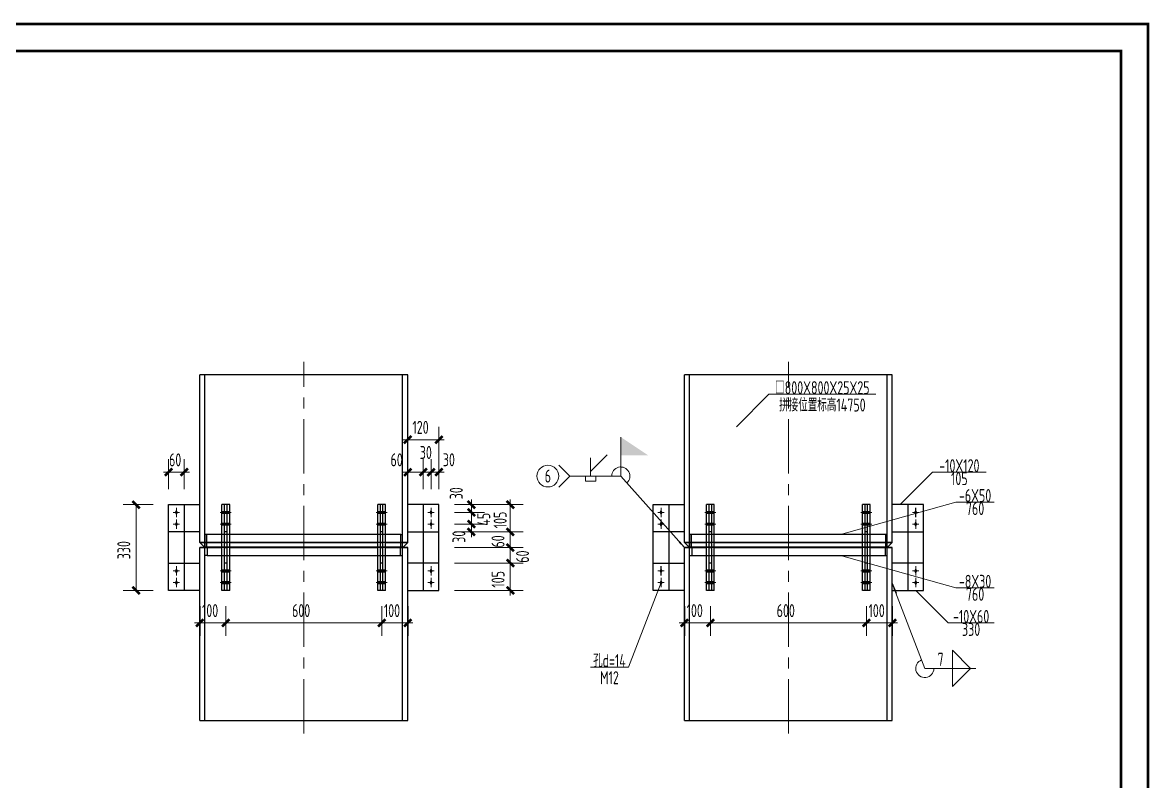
# Model space of a CAD drawing. Extents: x 31132 to 885236, y 345273 to 1212165.
# Drawn here: x 410555 to 436574, y 425438 to 442955 of the extents above; entities that cross this region are included whole.
import ezdxf
from ezdxf.enums import TextEntityAlignment as Align

# ---------------------------------------------------------------- set-up
doc = ezdxf.new("R2010")
doc.units = 0
doc.header["$LTSCALE"] = 1000
doc.linetypes.add('CENTER', pattern=[2, 1.25, -0.25, 0.25, -0.25])
doc.layers.get('0').update_dxf_attribs({"linetype": 'CONTINUOUS'})
doc.layers.add('AXIS', color=253, linetype='CENTER')
doc.layers.add('TK', color=4, linetype='CONTINUOUS')
doc.styles.add('StTextStyle', font='yjkeng.shx', dxfattribs={"width": 0.7, "height": 250, "bigfont": 'yjkchn.shx'})
doc.styles.add('StTextStyleDim', font='yjkeng.shx', dxfattribs={"width": 0.7, "height": 50, "bigfont": 'yjkchn.shx'})

msp = doc.modelspace()

# ---------------------------------------------------------------- linework, layer by layer
at = {"color": 4, "linetype": 'ByBlock'}
for p, q in [((414647.56, 430956.86), (414647.56, 434826.86)), ((419447.56, 434826.86), (414647.56, 434826.86)), ((414767.56, 430848.86), (414767.56, 434826.86)), ((419327.56, 430848.86), (419327.56, 434826.86)), ((419447.56, 430956.86), (419447.56, 434826.86)), ((425837.56, 430956.86), (425837.56, 434826.86)), ((430637.56, 434826.86), (425837.56, 434826.86)), ((425957.56, 430848.86), (425957.56, 434826.86)), ((430517.56, 430848.86), (430517.56, 434826.86)), ((430637.56, 430956.86), (430637.56, 434826.86)), ((419447.56, 432186.86), (419447.56, 433626.86)), ((419447.56, 432186.86), (419447.56, 432876.86)), ((413927.56, 429846.86), (413927.56, 431826.86)), ((413927.56, 431826.86), (414287.56, 431826.86)), ((414287.56, 431826.86), (414287.56, 429846.86)), ((414287.56, 431826.86), (414647.56, 431826.86)), ((415217.56, 431826.86), (415157.56, 431826.86)), ((415157.56, 429846.86), (415157.56, 431826.86)), ((415217.56, 429846.86), (415217.56, 431826.86)), ((415277.56, 431826.86), (415217.56, 431826.86)), ((415337.56, 431826.86), (415277.56, 431826.86)), ((415277.56, 429846.86), (415277.56, 431826.86)), ((415337.56, 429846.86), (415337.56, 431826.86)), ((418817.56, 431826.86), (418757.56, 431826.86)), ((418757.56, 429846.86), (418757.56, 431826.86)), ((418817.56, 429846.86), (418817.56, 431826.86)), ((418877.56, 431826.86), (418817.56, 431826.86)), ((418937.56, 431826.86), (418877.56, 431826.86)), ((418877.56, 429846.86), (418877.56, 431826.86)), ((418937.56, 429846.86), (418937.56, 431826.86)), ((419807.56, 431826.86), (419447.56, 431826.86)), ((420167.56, 431826.86), (419807.56, 431826.86)), ((419807.56, 431826.86), (419807.56, 429846.86)), ((420167.56, 429846.86), (420167.56, 431826.86)), ((425117.56, 429846.86), (425117.56, 431826.86)), ((425117.56, 431826.86), (425477.56, 431826.86)), ((425477.56, 431826.86), (425477.56, 429846.86)), ((425477.56, 431826.86), (425837.56, 431826.86)), ((426407.56, 431826.86), (426347.56, 431826.86)), ((426347.56, 429846.86), (426347.56, 431826.86)), ((426407.56, 429846.86), (426407.56, 431826.86)), ((426467.56, 431826.86), (426407.56, 431826.86)), ((426527.56, 431826.86), (426467.56, 431826.86)), ((426467.56, 429846.86), (426467.56, 431826.86)), ((426527.56, 429846.86), (426527.56, 431826.86)), ((430007.56, 431826.86), (429947.56, 431826.86)), ((429947.56, 429846.86), (429947.56, 431826.86)), ((430007.56, 429846.86), (430007.56, 431826.86)), ((430067.56, 431826.86), (430007.56, 431826.86)), ((430127.56, 431826.86), (430067.56, 431826.86)), ((430067.56, 429846.86), (430067.56, 431826.86)), ((430127.56, 429846.86), (430127.56, 431826.86)), ((430997.56, 431826.86), (430637.56, 431826.86)), ((431357.56, 431826.86), (430997.56, 431826.86)), ((430997.56, 431826.86), (430997.56, 429846.86)), ((431177.56, 431538.86), (431177.56, 431754.86)), ((431357.56, 429846.86), (431357.56, 431826.86)), ((414647.56, 431196.86), (413927.56, 431196.86)), ((414647.56, 431196.86), (414287.56, 431196.86)), ((415277.56, 431196.86), (415217.56, 431196.86)), ((418877.56, 431196.86), (418817.56, 431196.86)), ((419447.56, 431196.86), (419807.56, 431196.86)), ((419447.56, 431196.86), (420167.56, 431196.86)), ((425837.56, 431196.86), (425117.56, 431196.86)), ((425837.56, 431196.86), (425477.56, 431196.86)), ((426467.56, 431196.86), (426407.56, 431196.86)), ((430067.56, 431196.86), (430007.56, 431196.86)), ((430637.56, 431196.86), (430997.56, 431196.86)), ((430637.56, 431196.86), (431357.56, 431196.86)), ((414647.56, 430956.86), (414755.56, 430848.86)), ((414647.56, 430956.86), (415157.56, 430956.86)), ((419447.56, 430956.86), (414647.56, 430956.86)), ((414803.56, 431136.86), (414767.56, 431136.86)), ((414767.56, 431136.86), (414767.56, 430836.86)), ((414803.56, 431136.86), (414803.56, 430836.86)), ((419291.56, 431136.86), (414803.56, 431136.86)), ((415217.56, 430956.86), (415277.56, 430956.86)), ((415337.56, 430956.86), (418757.56, 430956.86)), ((418817.56, 430956.86), (418877.56, 430956.86)), ((418937.56, 430956.86), (419447.56, 430956.86)), ((419291.56, 431136.86), (419327.56, 431136.86)), ((419291.56, 430836.86), (419291.56, 431136.86)), ((419327.56, 430836.86), (419327.56, 431136.86)), ((419339.56, 430848.86), (419447.56, 430956.86)), ((425837.56, 430836.86), (425677.91, 431016.06)), ((425837.56, 430956.86), (425945.56, 430848.86)), ((425837.56, 430956.86), (426347.56, 430956.86)), ((430637.56, 430956.86), (425837.56, 430956.86)), ((430517.56, 431136.86), (425957.56, 431136.86)), ((425957.56, 431136.86), (425957.56, 430836.86)), ((425993.56, 431136.86), (425993.56, 430836.86)), ((426407.56, 430956.86), (426467.56, 430956.86)), ((426527.56, 430956.86), (429947.56, 430956.86)), ((430007.56, 430956.86), (430067.56, 430956.86)), ((430127.56, 430956.86), (430637.56, 430956.86)), ((430481.56, 431136.86), (430481.56, 430836.86)), ((430517.56, 430836.86), (430517.56, 431136.86)), ((430637.56, 430956.86), (430529.56, 430848.86)), ((414647.56, 426846.86), (414647.56, 430836.86)), ((414647.56, 430836.86), (415157.56, 430836.86)), ((419447.56, 430836.86), (414647.56, 430836.86)), ((414755.56, 430848.86), (415157.56, 430848.86)), ((419339.56, 430848.86), (414755.56, 430848.86)), ((414767.56, 430836.86), (414767.56, 430848.86)), ((414767.56, 426846.86), (414767.56, 430836.86)), ((414815.56, 430656.86), (414767.56, 430656.86)), ((414803.56, 430836.86), (414803.56, 430848.86)), ((414815.56, 430836.86), (414815.56, 430656.86)), ((414815.56, 430656.86), (419279.56, 430656.86)), ((415217.56, 430848.86), (415277.56, 430848.86)), ((415217.56, 430836.86), (415277.56, 430836.86)), ((415337.56, 430848.86), (418757.56, 430848.86)), ((415337.56, 430836.86), (418757.56, 430836.86)), ((418817.56, 430848.86), (418877.56, 430848.86)), ((418817.56, 430836.86), (418877.56, 430836.86)), ((418937.56, 430848.86), (419339.56, 430848.86)), ((418937.56, 430836.86), (419447.56, 430836.86)), ((419279.56, 430656.86), (419279.56, 430836.86)), ((419279.56, 430656.86), (419327.56, 430656.86)), ((419291.56, 430848.86), (419291.56, 430836.86)), ((419327.56, 430848.86), (419327.56, 430836.86)), ((419327.56, 426846.86), (419327.56, 430836.86)), ((419447.56, 426846.86), (419447.56, 430836.86)), ((425837.56, 426846.86), (425837.56, 430836.86)), ((425837.56, 430836.86), (426347.56, 430836.86)), ((430637.56, 430836.86), (425837.56, 430836.86)), ((425945.56, 430848.86), (426347.56, 430848.86)), ((430529.56, 430848.86), (425945.56, 430848.86)), ((425957.56, 430848.86), (425957.56, 430836.86)), ((425957.56, 426846.86), (425957.56, 430836.86)), ((425957.56, 430656.86), (430517.56, 430656.86)), ((426005.56, 430836.86), (426005.56, 430656.86)), ((426407.56, 430848.86), (426467.56, 430848.86)), ((426407.56, 430836.86), (426467.56, 430836.86)), ((426527.56, 430848.86), (429947.56, 430848.86)), ((426527.56, 430836.86), (429947.56, 430836.86)), ((430007.56, 430848.86), (430067.56, 430848.86)), ((430007.56, 430836.86), (430067.56, 430836.86)), ((430127.56, 430848.86), (430529.56, 430848.86)), ((430127.56, 430836.86), (430637.56, 430836.86)), ((430469.56, 430836.86), (430469.56, 430656.86)), ((430517.56, 430836.86), (430517.56, 430848.86)), ((430517.56, 426846.86), (430517.56, 430836.86)), ((430637.56, 426846.86), (430637.56, 430836.86)), ((413927.56, 430476.86), (414647.56, 430476.86)), ((414287.56, 430476.86), (414647.56, 430476.86)), ((415277.56, 430476.86), (415217.56, 430476.86)), ((418877.56, 430476.86), (418817.56, 430476.86)), ((419807.56, 430476.86), (419447.56, 430476.86)), ((420167.56, 430476.86), (419447.56, 430476.86)), ((425117.56, 430476.86), (425837.56, 430476.86)), ((425297.56, 430188.86), (425297.56, 430404.86)), ((425477.56, 430476.86), (425837.56, 430476.86)), ((426467.56, 430476.86), (426407.56, 430476.86)), ((430067.56, 430476.86), (430007.56, 430476.86)), ((430997.56, 430476.86), (430637.56, 430476.86)), ((431357.56, 430476.86), (430637.56, 430476.86)), ((414287.56, 429846.86), (413927.56, 429846.86)), ((414647.56, 429846.86), (414287.56, 429846.86)), ((415217.56, 429846.86), (415157.56, 429846.86)), ((415277.56, 429846.86), (415217.56, 429846.86)), ((415337.56, 429846.86), (415277.56, 429846.86)), ((418817.56, 429846.86), (418757.56, 429846.86)), ((418877.56, 429846.86), (418817.56, 429846.86)), ((418937.56, 429846.86), (418877.56, 429846.86)), ((419447.56, 429846.86), (419807.56, 429846.86)), ((419807.56, 429846.86), (420167.56, 429846.86)), ((425477.56, 429846.86), (425117.56, 429846.86)), ((425837.56, 429846.86), (425477.56, 429846.86)), ((426407.56, 429846.86), (426347.56, 429846.86)), ((426467.56, 429846.86), (426407.56, 429846.86)), ((426527.56, 429846.86), (426467.56, 429846.86)), ((430007.56, 429846.86), (429947.56, 429846.86)), ((430067.56, 429846.86), (430007.56, 429846.86)), ((430127.56, 429846.86), (430067.56, 429846.86)), ((430637.56, 430004.36), (430723.43, 429780.25)), ((430637.56, 429846.86), (430997.56, 429846.86)), ((430997.56, 429846.86), (431357.56, 429846.86)), ((414647.56, 429486.86), (414647.56, 428796.86)), ((419447.56, 429486.86), (419447.56, 428796.86)), ((425837.56, 429486.86), (425837.56, 428796.86)), ((430637.56, 429486.86), (430637.56, 428796.86)), ((414647.56, 426846.86), (419447.56, 426846.86)), ((425837.56, 426846.86), (430637.56, 426846.86))]:
    msp.add_line(p, q, dxfattribs=at)
at = {"color": 4, "linetype": 'ByBlock', "lineweight": 13}
for p, q in [((427037.56, 433626.86), (427787.56, 434376.86)), ((427787.56, 434376.86), (430257.16, 434376.86)), ((420167.56, 432186.86), (420167.56, 433626.86)), ((419447.56, 433326.86), (419327.56, 433326.86)), ((419447.56, 433326.86), (420167.56, 433326.86)), ((420167.56, 433326.86), (420287.56, 433326.86)), ((424367.56, 432486.86), (424367.56, 433386.86)), ((423671.56, 432594.86), (424053.4, 432976.7)), ((413927.56, 432186.86), (413927.56, 432876.86)), ((414287.56, 432186.86), (414287.56, 432876.86)), ((419807.56, 432186.86), (419807.56, 432876.86)), ((419807.56, 432186.86), (419807.56, 432876.86)), ((419987.56, 432186.86), (419987.56, 432876.86)), ((419987.56, 432186.86), (419987.56, 432876.86)), ((420167.56, 432186.86), (420167.56, 432876.86)), ((422937, 432741.42), (423191.56, 432486.86)), ((423671.56, 432486.86), (423671.56, 432906.86)), ((423671.56, 432906.86), (423671.56, 432594.86)), ((413927.56, 432576.86), (413807.56, 432576.86)), ((414287.56, 432576.86), (413927.56, 432576.86)), ((414287.56, 432576.86), (414407.56, 432576.86)), ((419447.56, 432576.86), (419327.56, 432576.86)), ((419447.56, 432576.86), (419807.56, 432576.86)), ((419807.56, 432576.86), (419687.56, 432576.86)), ((419807.56, 432576.86), (419987.56, 432576.86)), ((419807.56, 432576.86), (419927.56, 432576.86)), ((419987.56, 432576.86), (419867.56, 432576.86)), ((419987.56, 432576.86), (420167.56, 432576.86)), ((419987.56, 432576.86), (420107.56, 432576.86)), ((420167.56, 432576.86), (420287.56, 432576.86)), ((423191.56, 432486.86), (422937, 432232.3)), ((424367.56, 432486.86), (423191.56, 432486.86)), ((423551.56, 432486.86), (423551.56, 432366.86)), ((423791.56, 432366.86), (423791.56, 432486.86)), ((425837.56, 430836.86), (424367.56, 432486.86)), ((430817.56, 431826.86), (431567.56, 432576.86)), ((431567.56, 432576.86), (432802.36, 432576.86)), ((423551.56, 432366.86), (423791.56, 432366.86)), ((420917.56, 431826.86), (420917.56, 431946.86)), ((421817.56, 431826.86), (421817.56, 431946.86)), ((413567.56, 431826.86), (412877.56, 431826.86)), ((413177.56, 431826.86), (413177.56, 429846.86)), ((414107.56, 431538.86), (414107.56, 431754.86)), ((414107.56, 431538.86), (414107.56, 431754.86)), ((419987.56, 431538.86), (419987.56, 431754.86)), ((419987.56, 431538.86), (419987.56, 431754.86)), ((420527.56, 431826.86), (422117.56, 431826.86)), ((420527.56, 431826.86), (421217.56, 431826.86)), ((420917.56, 431826.86), (420917.56, 431646.86)), ((421817.56, 431826.86), (421817.56, 431196.86)), ((425297.56, 431538.86), (425297.56, 431754.86)), ((425297.56, 431538.86), (425297.56, 431754.86)), ((429437.56, 431136.86), (432107.56, 431886.86)), ((431177.56, 431538.86), (431177.56, 431754.86)), ((432107.56, 431886.86), (432989.56, 431886.86)), ((414179.56, 431646.86), (414035.56, 431646.86)), ((414179.56, 431646.86), (414035.56, 431646.86)), ((414107.56, 431268.86), (414107.56, 431484.86)), ((414107.56, 431268.86), (414107.56, 431484.86)), ((415121.56, 431646.86), (415373.56, 431646.86)), ((415373.56, 431646.86), (415121.56, 431646.86)), ((418721.56, 431646.86), (418973.56, 431646.86)), ((418973.56, 431646.86), (418721.56, 431646.86)), ((419915.56, 431646.86), (420059.56, 431646.86)), ((419915.56, 431646.86), (420059.56, 431646.86)), ((419987.56, 431268.86), (419987.56, 431484.86)), ((419987.56, 431268.86), (419987.56, 431484.86)), ((420527.56, 431646.86), (421217.56, 431646.86)), ((420527.56, 431646.86), (421217.56, 431646.86)), ((420917.56, 431646.86), (420917.56, 431376.86)), ((420917.56, 431646.86), (420917.56, 431526.86)), ((420917.56, 431376.86), (420917.56, 431496.86)), ((425369.56, 431646.86), (425225.56, 431646.86)), ((425369.56, 431646.86), (425225.56, 431646.86)), ((425297.56, 431268.86), (425297.56, 431484.86)), ((425297.56, 431268.86), (425297.56, 431484.86)), ((426311.56, 431646.86), (426563.56, 431646.86)), ((426563.56, 431646.86), (426311.56, 431646.86)), ((429911.56, 431646.86), (430163.56, 431646.86)), ((430163.56, 431646.86), (429911.56, 431646.86)), ((431105.56, 431646.86), (431249.56, 431646.86)), ((431105.56, 431646.86), (431249.56, 431646.86)), ((431177.56, 431268.86), (431177.56, 431484.86)), ((431177.56, 431268.86), (431177.56, 431484.86)), ((414179.56, 431376.86), (414035.56, 431376.86)), ((414179.56, 431376.86), (414035.56, 431376.86)), ((415121.56, 431376.86), (415373.56, 431376.86)), ((415373.56, 431376.86), (415121.56, 431376.86)), ((418721.56, 431376.86), (418973.56, 431376.86)), ((418973.56, 431376.86), (418721.56, 431376.86)), ((419915.56, 431376.86), (420059.56, 431376.86)), ((419915.56, 431376.86), (420059.56, 431376.86)), ((420527.56, 431376.86), (421217.56, 431376.86)), ((420527.56, 431376.86), (421217.56, 431376.86)), ((420527.56, 431196.86), (422117.56, 431196.86)), ((420527.56, 431196.86), (422117.56, 431196.86)), ((420527.56, 431196.86), (421217.56, 431196.86)), ((420917.56, 431376.86), (420917.56, 431196.86)), ((420917.56, 431196.86), (420917.56, 431076.86)), ((421817.56, 431196.86), (421817.56, 431316.86)), ((421817.56, 431196.86), (421817.56, 430836.86)), ((421817.56, 431196.86), (421817.56, 431076.86)), ((425369.56, 431376.86), (425225.56, 431376.86)), ((425369.56, 431376.86), (425225.56, 431376.86)), ((426311.56, 431376.86), (426563.56, 431376.86)), ((426563.56, 431376.86), (426311.56, 431376.86)), ((429911.56, 431376.86), (430163.56, 431376.86)), ((430163.56, 431376.86), (429911.56, 431376.86)), ((431105.56, 431376.86), (431249.56, 431376.86)), ((431105.56, 431376.86), (431249.56, 431376.86)), ((421817.56, 430836.86), (421817.56, 430956.86)), ((420527.56, 430836.86), (422117.56, 430836.86)), ((420527.56, 430836.86), (422117.56, 430836.86)), ((421817.56, 430836.86), (421817.56, 430476.86)), ((421817.56, 430836.86), (421817.56, 430716.86)), ((429437.56, 430656.86), (432107.56, 429906.86)), ((414107.56, 430188.86), (414107.56, 430404.86)), ((414107.56, 430188.86), (414107.56, 430404.86)), ((419987.56, 430188.86), (419987.56, 430404.86)), ((419987.56, 430188.86), (419987.56, 430404.86)), ((420527.56, 430476.86), (422117.56, 430476.86)), ((420527.56, 430476.86), (422117.56, 430476.86)), ((421817.56, 430476.86), (421817.56, 430596.86)), ((421817.56, 430476.86), (421817.56, 429846.86)), ((421817.56, 430476.86), (421817.56, 430356.86)), ((425297.56, 430188.86), (425297.56, 430404.86)), ((431177.56, 430188.86), (431177.56, 430404.86)), ((431177.56, 430188.86), (431177.56, 430404.86)), ((414179.56, 430296.86), (414035.56, 430296.86)), ((414179.56, 430296.86), (414035.56, 430296.86)), ((414107.56, 429918.86), (414107.56, 430134.86)), ((414107.56, 429918.86), (414107.56, 430134.86)), ((415121.56, 430296.86), (415373.56, 430296.86)), ((415373.56, 430296.86), (415121.56, 430296.86)), ((418721.56, 430296.86), (418973.56, 430296.86)), ((418973.56, 430296.86), (418721.56, 430296.86)), ((419915.56, 430296.86), (420059.56, 430296.86)), ((419915.56, 430296.86), (420059.56, 430296.86)), ((419987.56, 429918.86), (419987.56, 430134.86)), ((419987.56, 429918.86), (419987.56, 430134.86)), ((425369.56, 430296.86), (425225.56, 430296.86)), ((425369.56, 430296.86), (425225.56, 430296.86)), ((425297.56, 429918.86), (425297.56, 430134.86)), ((425297.56, 429918.86), (425297.56, 430134.86)), ((426311.56, 430296.86), (426563.56, 430296.86)), ((426563.56, 430296.86), (426311.56, 430296.86)), ((429911.56, 430296.86), (430163.56, 430296.86)), ((430163.56, 430296.86), (429911.56, 430296.86)), ((431105.56, 430296.86), (431249.56, 430296.86)), ((431105.56, 430296.86), (431249.56, 430296.86)), ((431177.56, 429918.86), (431177.56, 430134.86)), ((431177.56, 429918.86), (431177.56, 430134.86)), ((413567.56, 429846.86), (412877.56, 429846.86)), ((414179.56, 430026.86), (414035.56, 430026.86)), ((414179.56, 430026.86), (414035.56, 430026.86)), ((415121.56, 430026.86), (415373.56, 430026.86)), ((415373.56, 430026.86), (415121.56, 430026.86)), ((418721.56, 430026.86), (418973.56, 430026.86)), ((418973.56, 430026.86), (418721.56, 430026.86)), ((419915.56, 430026.86), (420059.56, 430026.86)), ((419915.56, 430026.86), (420059.56, 430026.86)), ((420527.56, 429846.86), (422117.56, 429846.86)), ((421817.56, 429846.86), (421817.56, 429726.86)), ((425297.56, 430026.86), (424547.56, 428076.86)), ((425369.56, 430026.86), (425225.56, 430026.86)), ((425369.56, 430026.86), (425225.56, 430026.86)), ((426311.56, 430026.86), (426563.56, 430026.86)), ((426563.56, 430026.86), (426311.56, 430026.86)), ((429911.56, 430026.86), (430163.56, 430026.86)), ((430163.56, 430026.86), (429911.56, 430026.86)), ((430637.56, 430004.36), (431387.56, 428046.86)), ((431105.56, 430026.86), (431249.56, 430026.86)), ((431105.56, 430026.86), (431249.56, 430026.86)), ((431177.56, 429846.86), (431927.56, 429096.86)), ((432107.56, 429906.86), (432989.56, 429906.86)), ((415247.56, 429486.86), (415247.56, 428796.86)), ((415247.56, 429486.86), (415247.56, 428796.86)), ((418847.56, 429486.86), (418847.56, 428796.86)), ((418847.56, 429486.86), (418847.56, 428796.86)), ((426437.56, 429486.86), (426437.56, 428796.86)), ((426437.56, 429486.86), (426437.56, 428796.86)), ((430037.56, 429486.86), (430037.56, 428796.86)), ((430037.56, 429486.86), (430037.56, 428796.86)), ((414647.56, 429096.86), (414527.56, 429096.86)), ((414647.56, 429096.86), (415247.56, 429096.86)), ((415247.56, 429096.86), (418847.56, 429096.86)), ((415247.56, 429096.86), (415367.56, 429096.86)), ((418847.56, 429096.86), (418727.56, 429096.86)), ((418847.56, 429096.86), (419447.56, 429096.86)), ((419447.56, 429096.86), (419567.56, 429096.86)), ((425837.56, 429096.86), (425717.56, 429096.86)), ((425837.56, 429096.86), (426437.56, 429096.86)), ((426437.56, 429096.86), (430037.56, 429096.86)), ((426437.56, 429096.86), (426557.56, 429096.86)), ((430037.56, 429096.86), (429917.56, 429096.86)), ((430037.56, 429096.86), (430637.56, 429096.86)), ((430637.56, 429096.86), (430757.56, 429096.86)), ((431927.56, 429096.86), (432985.96, 429096.86)), ((432023.56, 427626.86), (432023.56, 428466.86)), ((432023.56, 428466.86), (432443.56, 428046.86)), ((424547.56, 428076.86), (423665.56, 428076.86)), ((431387.56, 428046.86), (432563.56, 428046.86)), ((432443.56, 428046.86), (432023.56, 427626.86))]:
    msp.add_line(p, q, dxfattribs=at)
at = {"color": 4, "linetype": 'ByBlock', "lineweight": 13, "const_width": 60}
for points in [[(419362.71, 433242.01), (419532.41, 433411.72)], [(420252.41, 433411.72), (420082.71, 433242.01)], [(413842.71, 432492.01), (414012.41, 432661.72)], [(414372.41, 432661.72), (414202.71, 432492.01)], [(419362.71, 432492.01), (419532.41, 432661.72)], [(419722.71, 432492.01), (419892.41, 432661.72)], [(419892.41, 432661.72), (419722.71, 432492.01)], [(419902.71, 432492.01), (420072.41, 432661.72)], [(420072.41, 432661.72), (419902.71, 432492.01)], [(420252.41, 432661.72), (420082.71, 432492.01)], [(413262.41, 431742.01), (413092.71, 431911.72)], [(420832.71, 431911.72), (421002.41, 431742.01)], [(421732.71, 431911.72), (421902.41, 431742.01)], [(421002.41, 431562.01), (420832.71, 431731.72)], [(421002.41, 431562.01), (420832.71, 431731.72)], [(420832.71, 431461.72), (421002.41, 431292.01)], [(420832.71, 431461.72), (421002.41, 431292.01)], [(421002.41, 431112.01), (420832.71, 431281.72)], [(421732.71, 431281.72), (421902.41, 431112.01)], [(421902.41, 431112.01), (421732.71, 431281.72)], [(421732.71, 430921.72), (421902.41, 430752.01)], [(421902.41, 430752.01), (421732.71, 430921.72)], [(421732.71, 430561.72), (421902.41, 430392.01)], [(421902.41, 430392.01), (421732.71, 430561.72)], [(413092.71, 429931.72), (413262.41, 429762.01)], [(421902.41, 429762.01), (421732.71, 429931.72)], [(414562.71, 429012.01), (414732.41, 429181.72)], [(415332.41, 429181.72), (415162.71, 429012.01)], [(415332.41, 429181.72), (415162.71, 429012.01)], [(418762.71, 429012.01), (418932.41, 429181.72)], [(418762.71, 429012.01), (418932.41, 429181.72)], [(419532.41, 429181.72), (419362.71, 429012.01)], [(425752.71, 429012.01), (425922.41, 429181.72)], [(426522.41, 429181.72), (426352.71, 429012.01)], [(426522.41, 429181.72), (426352.71, 429012.01)], [(429952.71, 429012.01), (430122.41, 429181.72)], [(429952.71, 429012.01), (430122.41, 429181.72)], [(430722.41, 429181.72), (430552.71, 429012.01)]]:
    msp.add_lwpolyline(points, dxfattribs=at)
at = {"color": 4, "linetype": 'ByBlock'}
for points in [[(425837.56, 430836.86, 0, 48, 0), (425727.8, 430960.06, 48, 48, 0)], [(430637.56, 430004.36, 0, 48, 0), (430696.59, 429850.29, 48, 48, 0)]]:
    msp.add_lwpolyline(points, format="xyseb", dxfattribs=at)
at = {"color": 4, "linetype": 'ByBlock', "lineweight": 13}
msp.add_circle((422685, 432486.86), 252, dxfattribs=at)
for centre, start, end in [((424367.56, 432486.86), 311.698134, 180), ((431387.56, 428046.86), 110.963923, 0)]:
    msp.add_arc(centre, 210, start, end, dxfattribs=at)
msp.add_solid([(424367.56, 433386.86), (424367.56, 432966.86), (424997.56, 432966.86)], dxfattribs=at)
at = {"color": 4, "linetype": 'ByBlock'}
for points in [[(414143.56, 431646.86), (414107.56, 431718.86), (414107.56, 431574.86), (414071.56, 431646.86)], [(414143.56, 431646.86), (414107.56, 431718.86), (414107.56, 431574.86), (414071.56, 431646.86)], [(415337.56, 431610.86, 36), (415337.56, 431682.86, 36), (415157.56, 431610.86, 36), (415157.56, 431682.86, 36)], [(415157.56, 431610.86, -36), (415157.56, 431682.86, -36), (415337.56, 431610.86, -36), (415337.56, 431682.86, -36)], [(418937.56, 431610.86, 36), (418937.56, 431682.86, 36), (418757.56, 431610.86, 36), (418757.56, 431682.86, 36)], [(418757.56, 431610.86, -36), (418757.56, 431682.86, -36), (418937.56, 431610.86, -36), (418937.56, 431682.86, -36)], [(419951.56, 431646.86), (419987.56, 431718.86), (419987.56, 431574.86), (420023.56, 431646.86)], [(419951.56, 431646.86), (419987.56, 431718.86), (419987.56, 431574.86), (420023.56, 431646.86)], [(425333.56, 431646.86), (425297.56, 431718.86), (425297.56, 431574.86), (425261.56, 431646.86)], [(425333.56, 431646.86), (425297.56, 431718.86), (425297.56, 431574.86), (425261.56, 431646.86)], [(426527.56, 431610.86, 36), (426527.56, 431682.86, 36), (426347.56, 431610.86, 36), (426347.56, 431682.86, 36)], [(426347.56, 431610.86, -36), (426347.56, 431682.86, -36), (426527.56, 431610.86, -36), (426527.56, 431682.86, -36)], [(430127.56, 431610.86, 36), (430127.56, 431682.86, 36), (429947.56, 431610.86, 36), (429947.56, 431682.86, 36)], [(429947.56, 431610.86, -36), (429947.56, 431682.86, -36), (430127.56, 431610.86, -36), (430127.56, 431682.86, -36)], [(431141.56, 431646.86), (431177.56, 431718.86), (431177.56, 431574.86), (431213.56, 431646.86)], [(431141.56, 431646.86), (431177.56, 431718.86), (431177.56, 431574.86), (431213.56, 431646.86)], [(414143.56, 431376.86), (414107.56, 431448.86), (414107.56, 431304.86), (414071.56, 431376.86)], [(414143.56, 431376.86), (414107.56, 431448.86), (414107.56, 431304.86), (414071.56, 431376.86)], [(415337.56, 431340.86, 36), (415337.56, 431412.86, 36), (415157.56, 431340.86, 36), (415157.56, 431412.86, 36)], [(415157.56, 431340.86, -36), (415157.56, 431412.86, -36), (415337.56, 431340.86, -36), (415337.56, 431412.86, -36)], [(418937.56, 431340.86, 36), (418937.56, 431412.86, 36), (418757.56, 431340.86, 36), (418757.56, 431412.86, 36)], [(418757.56, 431340.86, -36), (418757.56, 431412.86, -36), (418937.56, 431340.86, -36), (418937.56, 431412.86, -36)], [(419951.56, 431376.86), (419987.56, 431448.86), (419987.56, 431304.86), (420023.56, 431376.86)], [(419951.56, 431376.86), (419987.56, 431448.86), (419987.56, 431304.86), (420023.56, 431376.86)], [(425333.56, 431376.86), (425297.56, 431448.86), (425297.56, 431304.86), (425261.56, 431376.86)], [(425333.56, 431376.86), (425297.56, 431448.86), (425297.56, 431304.86), (425261.56, 431376.86)], [(426527.56, 431340.86, 36), (426527.56, 431412.86, 36), (426347.56, 431340.86, 36), (426347.56, 431412.86, 36)], [(426347.56, 431340.86, -36), (426347.56, 431412.86, -36), (426527.56, 431340.86, -36), (426527.56, 431412.86, -36)], [(430127.56, 431340.86, 36), (430127.56, 431412.86, 36), (429947.56, 431340.86, 36), (429947.56, 431412.86, 36)], [(429947.56, 431340.86, -36), (429947.56, 431412.86, -36), (430127.56, 431340.86, -36), (430127.56, 431412.86, -36)], [(431141.56, 431376.86), (431177.56, 431448.86), (431177.56, 431304.86), (431213.56, 431376.86)], [(431141.56, 431376.86), (431177.56, 431448.86), (431177.56, 431304.86), (431213.56, 431376.86)], [(414143.56, 430296.86), (414107.56, 430368.86), (414107.56, 430224.86), (414071.56, 430296.86)], [(414143.56, 430296.86), (414107.56, 430368.86), (414107.56, 430224.86), (414071.56, 430296.86)], [(419951.56, 430296.86), (419987.56, 430368.86), (419987.56, 430224.86), (420023.56, 430296.86)], [(419951.56, 430296.86), (419987.56, 430368.86), (419987.56, 430224.86), (420023.56, 430296.86)], [(425333.56, 430296.86), (425297.56, 430368.86), (425297.56, 430224.86), (425261.56, 430296.86)], [(425333.56, 430296.86), (425297.56, 430368.86), (425297.56, 430224.86), (425261.56, 430296.86)], [(431141.56, 430296.86), (431177.56, 430368.86), (431177.56, 430224.86), (431213.56, 430296.86)], [(431141.56, 430296.86), (431177.56, 430368.86), (431177.56, 430224.86), (431213.56, 430296.86)], [(415337.56, 430260.86, 36), (415337.56, 430332.86, 36), (415157.56, 430260.86, 36), (415157.56, 430332.86, 36)], [(415157.56, 430260.86, -36), (415157.56, 430332.86, -36), (415337.56, 430260.86, -36), (415337.56, 430332.86, -36)], [(418937.56, 430260.86, 36), (418937.56, 430332.86, 36), (418757.56, 430260.86, 36), (418757.56, 430332.86, 36)], [(418757.56, 430260.86, -36), (418757.56, 430332.86, -36), (418937.56, 430260.86, -36), (418937.56, 430332.86, -36)], [(426527.56, 430260.86, 36), (426527.56, 430332.86, 36), (426347.56, 430260.86, 36), (426347.56, 430332.86, 36)], [(426347.56, 430260.86, -36), (426347.56, 430332.86, -36), (426527.56, 430260.86, -36), (426527.56, 430332.86, -36)], [(430127.56, 430260.86, 36), (430127.56, 430332.86, 36), (429947.56, 430260.86, 36), (429947.56, 430332.86, 36)], [(429947.56, 430260.86, -36), (429947.56, 430332.86, -36), (430127.56, 430260.86, -36), (430127.56, 430332.86, -36)], [(414143.56, 430026.86), (414107.56, 430098.86), (414107.56, 429954.86), (414071.56, 430026.86)], [(414143.56, 430026.86), (414107.56, 430098.86), (414107.56, 429954.86), (414071.56, 430026.86)], [(415337.56, 429990.86, 36), (415337.56, 430062.86, 36), (415157.56, 429990.86, 36), (415157.56, 430062.86, 36)], [(415157.56, 429990.86, -36), (415157.56, 430062.86, -36), (415337.56, 429990.86, -36), (415337.56, 430062.86, -36)], [(418937.56, 429990.86, 36), (418937.56, 430062.86, 36), (418757.56, 429990.86, 36), (418757.56, 430062.86, 36)], [(418757.56, 429990.86, -36), (418757.56, 430062.86, -36), (418937.56, 429990.86, -36), (418937.56, 430062.86, -36)], [(419951.56, 430026.86), (419987.56, 430098.86), (419987.56, 429954.86), (420023.56, 430026.86)], [(419951.56, 430026.86), (419987.56, 430098.86), (419987.56, 429954.86), (420023.56, 430026.86)], [(425333.56, 430026.86), (425297.56, 430098.86), (425297.56, 429954.86), (425261.56, 430026.86)], [(425333.56, 430026.86), (425297.56, 430098.86), (425297.56, 429954.86), (425261.56, 430026.86)], [(426527.56, 429990.86, 36), (426527.56, 430062.86, 36), (426347.56, 429990.86, 36), (426347.56, 430062.86, 36)], [(426347.56, 429990.86, -36), (426347.56, 430062.86, -36), (426527.56, 429990.86, -36), (426527.56, 430062.86, -36)], [(430127.56, 429990.86, 36), (430127.56, 430062.86, 36), (429947.56, 429990.86, 36), (429947.56, 430062.86, 36)], [(429947.56, 429990.86, -36), (429947.56, 430062.86, -36), (430127.56, 429990.86, -36), (430127.56, 430062.86, -36)], [(431141.56, 430026.86), (431177.56, 430098.86), (431177.56, 429954.86), (431213.56, 430026.86)], [(431141.56, 430026.86), (431177.56, 430098.86), (431177.56, 429954.86), (431213.56, 430026.86)]]:
    msp.add_solid(points, dxfattribs=at)
at = {"layer": 'AXIS', "lineweight": 9}
for p, q in [((417047.56, 430548.86), (417047.56, 435126.86)), ((428237.56, 430548.86), (428237.56, 435126.86)), ((417047.56, 426546.86), (417047.56, 431136.86)), ((428237.56, 426546.86), (428237.56, 431136.86))]:
    msp.add_line(p, q, dxfattribs=at)
at = {"layer": 'TK', "const_width": 62.5}
for points in [[(384043.24, 405798.43), (384043.24, 442923.43), (436543.24, 442923.43), (436543.24, 405798.43)], [(387168.24, 406423.43), (387168.24, 442298.43), (435918.24, 442298.43), (435918.24, 406423.43)]]:
    msp.add_lwpolyline(points, close=True, dxfattribs=at)

# ---------------------------------------------------------------- texts
at = {"color": 4, "linetype": 'ByBlock', "lineweight": 13, "style": 'StTextStyle', "width": 0.7}
for s, p in [('□800X800X25X25', (429022.36, 434376.86)), ('-10X120', (432184.96, 432576.86)), ('-6X50', (432548.56, 431886.86)), ('-8X30', (432548.56, 429906.86)), ('-10X60', (432456.76, 429096.86)), ('孔d=14', (424106.56, 428076.86))]:
    msp.add_text(s, height=300, dxfattribs=at).set_placement(p, align=Align.CENTER)
for s, p in [('拼接位置标高14750', (429022.36, 434276.85)), ('105', (432184.96, 432576.86)), ('760', (432548.56, 431886.86)), ('760', (432548.56, 429906.86)), ('330', (432456.76, 429096.86)), ('M12', (424106.56, 427982.23))]:
    msp.add_text(s, height=300, dxfattribs=at).set_placement(p, align=Align.TOP_CENTER)
at = {"color": 4, "linetype": 'ByBlock', "lineweight": 13, "width": 0.7}
for s, style, p in [('120', 'StTextStyleDim', (419557.56, 433461.15)), ('60', 'StTextStyleDim', (413937.56, 432711.15)), ('60', 'StTextStyleDim', (419051.38, 432711.15)), ('30', 'StTextStyleDim', (419727.56, 432881.15)), ('30', 'StTextStyleDim', (420259.4, 432712.73)), ('100', 'StTextStyleDim', (414697.56, 429231.15)), ('600', 'StTextStyleDim', (416777.56, 429231.15)), ('100', 'StTextStyleDim', (418897.56, 429231.15)), ('100', 'StTextStyleDim', (425887.56, 429231.15)), ('600', 'StTextStyleDim', (427967.56, 429231.15)), ('100', 'StTextStyleDim', (430087.56, 429231.15)), ('7', 'StTextStyle', (431682.02, 428106.86))]:
    msp.add_text(s, height=300, dxfattribs=dict(at, style=style)).set_placement(p)
at = {"color": 4, "linetype": 'ByBlock', "lineweight": 13, "style": 'StTextStyle', "width": 0.7}
msp.add_text('6', height=300, dxfattribs=at).set_placement((422685, 432486.86), align=Align.MIDDLE_CENTER)
at = {"color": 4, "linetype": 'ByBlock', "lineweight": 13, "style": 'StTextStyleDim', "width": 0.7}
for s, p in [('30', (420718.93, 431951.02)), ('45', (421353.43, 431341.86)), ('105', (421732.71, 431281.72)), ('30', (420780.45, 430946.28)), ('330', (413043.28, 430566.86)), ('60', (421683.28, 430836.86)), ('60', (422250.01, 430486.86)), ('105', (421683.28, 429911.86))]:
    msp.add_text(s, height=300, rotation=90, dxfattribs=at).set_placement(p)

doc.saveas('drawing.dxf')
